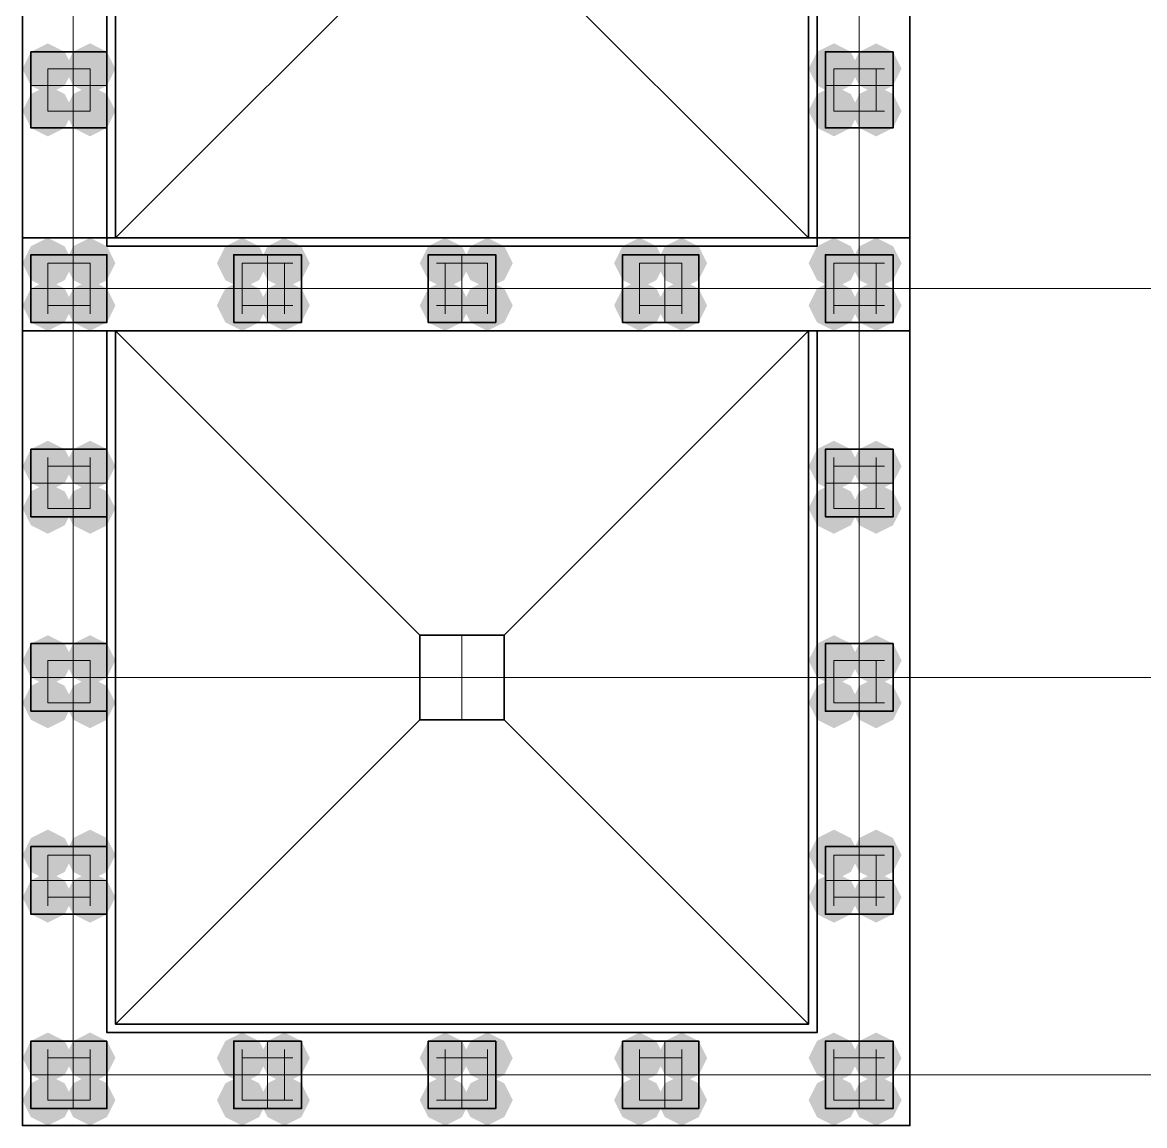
# Model space of a CAD drawing. Header units: millimetres. Extents: x 2315 to 4619, y 1334 to 1897.
# Drawn here: x 3881.84 to 3889.95, y 1516.78 to 1524.74 of the extents above; entities that cross this region are included whole.
import ezdxf

# ---------------------------------------------------------------- set-up
doc = ezdxf.new("R2010")
doc.units = ezdxf.units.MM
for name, color, linetype in [('PDF_中心线层', 1, 'Continuous'), ('PDF_粗实线层', 7, 'Continuous'), ('PDF_细实线层', 7, 'Continuous')]:
    doc.layers.add(name, color=color, linetype=linetype)

msp = doc.modelspace()

# ---------------------------------------------------------------- hatches: boundary and pattern name
at = {"layer": 'PDF_中心线层', "transparency": 33554559}
for points in [[(3882.0203, 1524.4714), (3881.9592, 1524.4714), (3881.9592, 1524.4103), (3882.0203, 1524.3492), (3882.0814, 1524.4103), (3882.0814, 1524.4714)], [(3882.0203, 1524.4714), (3881.9592, 1524.4714), (3881.9592, 1524.4103), (3882.0203, 1524.3492), (3882.0814, 1524.4103), (3882.0814, 1524.4714)], [(3882.3257, 1524.4714), (3882.2646, 1524.4714), (3882.2646, 1524.4103), (3882.3257, 1524.3492), (3882.3868, 1524.4103), (3882.3868, 1524.4714)], [(3882.3257, 1524.4714), (3882.2646, 1524.4714), (3882.2646, 1524.4103), (3882.3257, 1524.3492), (3882.3868, 1524.4103), (3882.3868, 1524.4714)], [(3887.7009, 1524.4714), (3887.6398, 1524.4714), (3887.6398, 1524.4103), (3887.7009, 1524.3492), (3887.762, 1524.4103), (3887.762, 1524.4714)], [(3888.0063, 1524.4714), (3887.9452, 1524.4714), (3887.9452, 1524.4103), (3888.0063, 1524.3492), (3888.0674, 1524.4103), (3888.0674, 1524.4714)], [(3882.0203, 1524.166), (3881.9592, 1524.166), (3881.9592, 1524.1049), (3882.0203, 1524.0438), (3882.0814, 1524.1049), (3882.0814, 1524.166)], [(3882.0203, 1524.166), (3881.9592, 1524.166), (3881.9592, 1524.1049), (3882.0203, 1524.0438), (3882.0814, 1524.1049), (3882.0814, 1524.166)], [(3882.3257, 1524.166), (3882.2646, 1524.166), (3882.2646, 1524.1049), (3882.3257, 1524.0438), (3882.3868, 1524.1049), (3882.3868, 1524.166)], [(3882.3257, 1524.166), (3882.2646, 1524.166), (3882.2646, 1524.1049), (3882.3257, 1524.0438), (3882.3868, 1524.1049), (3882.3868, 1524.166)], [(3887.7009, 1524.166), (3887.6398, 1524.166), (3887.6398, 1524.1049), (3887.7009, 1524.0438), (3887.762, 1524.1049), (3887.762, 1524.166)], [(3888.0063, 1524.166), (3887.9452, 1524.166), (3887.9452, 1524.1049), (3888.0063, 1524.0438), (3888.0674, 1524.1049), (3888.0674, 1524.166)], [(3882.0203, 1523.0665), (3881.9592, 1523.0665), (3881.9592, 1523.0055), (3882.0203, 1522.9444), (3882.0814, 1523.0055), (3882.0814, 1523.0665)], [(3882.0203, 1523.0665), (3881.9592, 1523.0665), (3881.9592, 1523.0055), (3882.0203, 1522.9444), (3882.0814, 1523.0055), (3882.0814, 1523.0665)], [(3882.3257, 1523.0665), (3882.2646, 1523.0665), (3882.2646, 1523.0055), (3882.3257, 1522.9444), (3882.3868, 1523.0055), (3882.3868, 1523.0665)], [(3882.3257, 1523.0665), (3882.2646, 1523.0665), (3882.2646, 1523.0055), (3882.3257, 1522.9444), (3882.3868, 1523.0055), (3882.3868, 1523.0665)], [(3886.296, 1523.0665), (3886.2349, 1523.0665), (3886.2349, 1523.0055), (3886.296, 1522.9444), (3886.3571, 1523.0055), (3886.3571, 1523.0665)], [(3886.296, 1523.0665), (3886.2349, 1523.0665), (3886.2349, 1523.0055), (3886.296, 1522.9444), (3886.3571, 1523.0055), (3886.3571, 1523.0665)], [(3886.6014, 1523.0665), (3886.5403, 1523.0665), (3886.5403, 1523.0055), (3886.6014, 1522.9444), (3886.6625, 1523.0055), (3886.6625, 1523.0665)], [(3886.6014, 1523.0665), (3886.5403, 1523.0665), (3886.5403, 1523.0055), (3886.6014, 1522.9444), (3886.6625, 1523.0055), (3886.6625, 1523.0665)], [(3882.0203, 1522.7611), (3881.9592, 1522.7611), (3881.9592, 1522.7001), (3882.0203, 1522.639), (3882.0814, 1522.7001), (3882.0814, 1522.7611)], [(3882.0203, 1522.7611), (3881.9592, 1522.7611), (3881.9592, 1522.7001), (3882.0203, 1522.639), (3882.0814, 1522.7001), (3882.0814, 1522.7611)], [(3882.3257, 1522.7611), (3882.2646, 1522.7611), (3882.2646, 1522.7001), (3882.3257, 1522.639), (3882.3868, 1522.7001), (3882.3868, 1522.7611)], [(3882.3257, 1522.7611), (3882.2646, 1522.7611), (3882.2646, 1522.7001), (3882.3257, 1522.639), (3882.3868, 1522.7001), (3882.3868, 1522.7611)], [(3886.296, 1522.7611), (3886.2349, 1522.7611), (3886.2349, 1522.7001), (3886.296, 1522.639), (3886.3571, 1522.7001), (3886.3571, 1522.7611)], [(3886.296, 1522.7611), (3886.2349, 1522.7611), (3886.2349, 1522.7001), (3886.296, 1522.639), (3886.3571, 1522.7001), (3886.3571, 1522.7611)], [(3886.6014, 1522.7611), (3886.5403, 1522.7611), (3886.5403, 1522.7001), (3886.6014, 1522.639), (3886.6625, 1522.7001), (3886.6625, 1522.7611)], [(3886.6014, 1522.7611), (3886.5403, 1522.7611), (3886.5403, 1522.7001), (3886.6014, 1522.639), (3886.6625, 1522.7001), (3886.6625, 1522.7611)], [(3882.0203, 1521.6006), (3881.9592, 1521.6006), (3881.9592, 1521.5395), (3882.0203, 1521.4784), (3882.0814, 1521.5395), (3882.0814, 1521.6006)], [(3882.3257, 1521.6006), (3882.2646, 1521.6006), (3882.2646, 1521.5395), (3882.3257, 1521.4784), (3882.3868, 1521.5395), (3882.3868, 1521.6006)], [(3882.0203, 1521.2952), (3881.9592, 1521.2952), (3881.9592, 1521.2341), (3882.0203, 1521.173), (3882.0814, 1521.2341), (3882.0814, 1521.2952)], [(3882.3257, 1521.2952), (3882.2646, 1521.2952), (3882.2646, 1521.2341), (3882.3257, 1521.173), (3882.3868, 1521.2341), (3882.3868, 1521.2952)], [(3882.0203, 1520.1957), (3881.9592, 1520.1957), (3881.9592, 1520.1346), (3882.0203, 1520.0736), (3882.0814, 1520.1346), (3882.0814, 1520.1957)], [(3882.0203, 1520.1957), (3881.9592, 1520.1957), (3881.9592, 1520.1346), (3882.0203, 1520.0736), (3882.0814, 1520.1346), (3882.0814, 1520.1957)], [(3882.3257, 1520.1957), (3882.2646, 1520.1957), (3882.2646, 1520.1346), (3882.3257, 1520.0736), (3882.3868, 1520.1346), (3882.3868, 1520.1957)], [(3882.3257, 1520.1957), (3882.2646, 1520.1957), (3882.2646, 1520.1346), (3882.3257, 1520.0736), (3882.3868, 1520.1346), (3882.3868, 1520.1957)], [(3887.7009, 1520.1957), (3887.6398, 1520.1957), (3887.6398, 1520.1346), (3887.7009, 1520.0736), (3887.762, 1520.1346), (3887.762, 1520.1957)], [(3888.0063, 1520.1957), (3887.9452, 1520.1957), (3887.9452, 1520.1346), (3888.0063, 1520.0736), (3888.0674, 1520.1346), (3888.0674, 1520.1957)], [(3882.0203, 1519.8903), (3881.9592, 1519.8903), (3881.9592, 1519.8292), (3882.0203, 1519.7682), (3882.0814, 1519.8292), (3882.0814, 1519.8903)], [(3882.0203, 1519.8903), (3881.9592, 1519.8903), (3881.9592, 1519.8292), (3882.0203, 1519.7682), (3882.0814, 1519.8292), (3882.0814, 1519.8903)], [(3882.3257, 1519.8903), (3882.2646, 1519.8903), (3882.2646, 1519.8292), (3882.3257, 1519.7682), (3882.3868, 1519.8292), (3882.3868, 1519.8903)], [(3882.3257, 1519.8903), (3882.2646, 1519.8903), (3882.2646, 1519.8292), (3882.3257, 1519.7682), (3882.3868, 1519.8292), (3882.3868, 1519.8903)], [(3887.7009, 1519.8903), (3887.6398, 1519.8903), (3887.6398, 1519.8292), (3887.7009, 1519.7682), (3887.762, 1519.8292), (3887.762, 1519.8903)], [(3888.0063, 1519.8903), (3887.9452, 1519.8903), (3887.9452, 1519.8292), (3888.0063, 1519.7682), (3888.0674, 1519.8292), (3888.0674, 1519.8903)], [(3882.0203, 1518.7909), (3881.9592, 1518.7909), (3881.9592, 1518.7298), (3882.0203, 1518.6687), (3882.0814, 1518.7298), (3882.0814, 1518.7909)], [(3882.3257, 1518.7909), (3882.2646, 1518.7909), (3882.2646, 1518.7298), (3882.3257, 1518.6687), (3882.3868, 1518.7298), (3882.3868, 1518.7909)], [(3882.0203, 1518.4855), (3881.9592, 1518.4855), (3881.9592, 1518.4244), (3882.0203, 1518.3633), (3882.0814, 1518.4244), (3882.0814, 1518.4855)], [(3882.3257, 1518.4855), (3882.2646, 1518.4855), (3882.2646, 1518.4244), (3882.3257, 1518.3633), (3882.3868, 1518.4244), (3882.3868, 1518.4855)], [(3882.0203, 1517.3249), (3881.9592, 1517.3249), (3881.9592, 1517.2638), (3882.0203, 1517.2028), (3882.0814, 1517.2638), (3882.0814, 1517.3249)], [(3882.3257, 1517.3249), (3882.2646, 1517.3249), (3882.2646, 1517.2638), (3882.3257, 1517.2028), (3882.3868, 1517.2638), (3882.3868, 1517.3249)], [(3886.296, 1517.3249), (3886.2349, 1517.3249), (3886.2349, 1517.2638), (3886.296, 1517.2028), (3886.3571, 1517.2638), (3886.3571, 1517.3249)], [(3886.6014, 1517.3249), (3886.5403, 1517.3249), (3886.5403, 1517.2638), (3886.6014, 1517.2028), (3886.6625, 1517.2638), (3886.6625, 1517.3249)], [(3882.0203, 1517.0195), (3881.9592, 1517.0195), (3881.9592, 1516.9584), (3882.0203, 1516.8973), (3882.0814, 1516.9584), (3882.0814, 1517.0195)], [(3882.3257, 1517.0195), (3882.2646, 1517.0195), (3882.2646, 1516.9584), (3882.3257, 1516.8973), (3882.3868, 1516.9584), (3882.3868, 1517.0195)], [(3886.296, 1517.0195), (3886.2349, 1517.0195), (3886.2349, 1516.9584), (3886.296, 1516.8973), (3886.3571, 1516.9584), (3886.3571, 1517.0195)], [(3886.6014, 1517.0195), (3886.5403, 1517.0195), (3886.5403, 1516.9584), (3886.6014, 1516.8973), (3886.6625, 1516.9584), (3886.6625, 1517.0195)]]:
    msp.add_hatch(color=256, dxfattribs=at).paths.add_polyline_path(points)
at = {"layer": 'PDF_粗实线层', "transparency": 33554559}
for points in [[(3882.0203, 1524.5936), (3881.8982, 1524.5325), (3881.8371, 1524.4103), (3881.8982, 1524.2882), (3882.0203, 1524.2271), (3882.1425, 1524.2882), (3882.2036, 1524.4103), (3882.1425, 1524.5325)], [(3882.3257, 1524.5936), (3882.2036, 1524.5325), (3882.1425, 1524.4103), (3882.2036, 1524.2882), (3882.3257, 1524.2271), (3882.4479, 1524.2882), (3882.509, 1524.4103), (3882.4479, 1524.5325)], [(3887.7009, 1524.5936), (3887.5787, 1524.5325), (3887.5176, 1524.4103), (3887.5787, 1524.2882), (3887.7009, 1524.2271), (3887.823, 1524.2882), (3887.8841, 1524.4103), (3887.823, 1524.5325)], [(3888.0063, 1524.5936), (3887.8841, 1524.5325), (3887.823, 1524.4103), (3887.8841, 1524.2882), (3888.0063, 1524.2271), (3888.1284, 1524.2882), (3888.1895, 1524.4103), (3888.1284, 1524.5325)], [(3882.0203, 1524.2882), (3881.8982, 1524.2271), (3881.8371, 1524.1049), (3881.8982, 1523.9828), (3882.0203, 1523.9217), (3882.1425, 1523.9828), (3882.2036, 1524.1049), (3882.1425, 1524.2271)], [(3882.3257, 1524.2882), (3882.2036, 1524.2271), (3882.1425, 1524.1049), (3882.2036, 1523.9828), (3882.3257, 1523.9217), (3882.4479, 1523.9828), (3882.509, 1524.1049), (3882.4479, 1524.2271)], [(3887.7009, 1524.2882), (3887.5787, 1524.2271), (3887.5176, 1524.1049), (3887.5787, 1523.9828), (3887.7009, 1523.9217), (3887.823, 1523.9828), (3887.8841, 1524.1049), (3887.823, 1524.2271)], [(3888.0063, 1524.2882), (3887.8841, 1524.2271), (3887.823, 1524.1049), (3887.8841, 1523.9828), (3888.0063, 1523.9217), (3888.1284, 1523.9828), (3888.1895, 1524.1049), (3888.1284, 1524.2271)], [(3882.0203, 1523.1887), (3881.8982, 1523.1276), (3881.8371, 1523.0055), (3881.8982, 1522.8833), (3882.0203, 1522.8222), (3882.1425, 1522.8833), (3882.2036, 1523.0055), (3882.1425, 1523.1276)], [(3882.0203, 1523.1887), (3881.8982, 1523.1276), (3881.8371, 1523.0055), (3881.8982, 1522.8833), (3882.0203, 1522.8222), (3882.1425, 1522.8833), (3882.2036, 1523.0055), (3882.1425, 1523.1276)], [(3882.3257, 1523.1887), (3882.2036, 1523.1276), (3882.1425, 1523.0055), (3882.2036, 1522.8833), (3882.3257, 1522.8222), (3882.4479, 1522.8833), (3882.509, 1523.0055), (3882.4479, 1523.1276)], [(3882.3257, 1523.1887), (3882.2036, 1523.1276), (3882.1425, 1523.0055), (3882.2036, 1522.8833), (3882.3257, 1522.8222), (3882.4479, 1522.8833), (3882.509, 1523.0055), (3882.4479, 1523.1276)], [(3883.4252, 1523.1887), (3883.303, 1523.1276), (3883.2419, 1523.0055), (3883.303, 1522.8833), (3883.4252, 1522.8222), (3883.5474, 1522.8833), (3883.6084, 1523.0055), (3883.5474, 1523.1276)], [(3883.4252, 1523.1887), (3883.303, 1523.1276), (3883.2419, 1523.0055), (3883.303, 1522.8833), (3883.4252, 1522.8222), (3883.5474, 1522.8833), (3883.6084, 1523.0055), (3883.5474, 1523.1276)], [(3883.7306, 1523.1887), (3883.6084, 1523.1276), (3883.5474, 1523.0055), (3883.6084, 1522.8833), (3883.7306, 1522.8222), (3883.8528, 1522.8833), (3883.9138, 1523.0055), (3883.8528, 1523.1276)], [(3883.7306, 1523.1887), (3883.6084, 1523.1276), (3883.5474, 1523.0055), (3883.6084, 1522.8833), (3883.7306, 1522.8222), (3883.8528, 1522.8833), (3883.9138, 1523.0055), (3883.8528, 1523.1276)], [(3884.8911, 1523.1887), (3884.769, 1523.1276), (3884.7079, 1523.0055), (3884.769, 1522.8833), (3884.8911, 1522.8222), (3885.0133, 1522.8833), (3885.0744, 1523.0055), (3885.0133, 1523.1276)], [(3884.8911, 1523.1887), (3884.769, 1523.1276), (3884.7079, 1523.0055), (3884.769, 1522.8833), (3884.8911, 1522.8222), (3885.0133, 1522.8833), (3885.0744, 1523.0055), (3885.0133, 1523.1276)], [(3885.1965, 1523.1887), (3885.0744, 1523.1276), (3885.0133, 1523.0055), (3885.0744, 1522.8833), (3885.1965, 1522.8222), (3885.3187, 1522.8833), (3885.3798, 1523.0055), (3885.3187, 1523.1276)], [(3885.1965, 1523.1887), (3885.0744, 1523.1276), (3885.0133, 1523.0055), (3885.0744, 1522.8833), (3885.1965, 1522.8222), (3885.3187, 1522.8833), (3885.3798, 1523.0055), (3885.3187, 1523.1276)], [(3886.296, 1523.1887), (3886.1738, 1523.1276), (3886.1128, 1523.0055), (3886.1738, 1522.8833), (3886.296, 1522.8222), (3886.4182, 1522.8833), (3886.4792, 1523.0055), (3886.4182, 1523.1276)], [(3886.296, 1523.1887), (3886.1738, 1523.1276), (3886.1128, 1523.0055), (3886.1738, 1522.8833), (3886.296, 1522.8222), (3886.4182, 1522.8833), (3886.4792, 1523.0055), (3886.4182, 1523.1276)], [(3886.6014, 1523.1887), (3886.4792, 1523.1276), (3886.4182, 1523.0055), (3886.4792, 1522.8833), (3886.6014, 1522.8222), (3886.7236, 1522.8833), (3886.7847, 1523.0055), (3886.7236, 1523.1276)], [(3886.6014, 1523.1887), (3886.4792, 1523.1276), (3886.4182, 1523.0055), (3886.4792, 1522.8833), (3886.6014, 1522.8222), (3886.7236, 1522.8833), (3886.7847, 1523.0055), (3886.7236, 1523.1276)], [(3887.7009, 1523.1887), (3887.5787, 1523.1276), (3887.5176, 1523.0055), (3887.5787, 1522.8833), (3887.7009, 1522.8222), (3887.823, 1522.8833), (3887.8841, 1523.0055), (3887.823, 1523.1276)], [(3887.7009, 1523.1887), (3887.5787, 1523.1276), (3887.5176, 1523.0055), (3887.5787, 1522.8833), (3887.7009, 1522.8222), (3887.823, 1522.8833), (3887.8841, 1523.0055), (3887.823, 1523.1276)], [(3888.0063, 1523.1887), (3887.8841, 1523.1276), (3887.823, 1523.0055), (3887.8841, 1522.8833), (3888.0063, 1522.8222), (3888.1284, 1522.8833), (3888.1895, 1523.0055), (3888.1284, 1523.1276)], [(3888.0063, 1523.1887), (3887.8841, 1523.1276), (3887.823, 1523.0055), (3887.8841, 1522.8833), (3888.0063, 1522.8222), (3888.1284, 1522.8833), (3888.1895, 1523.0055), (3888.1284, 1523.1276)], [(3882.0203, 1522.8833), (3881.8982, 1522.8222), (3881.8371, 1522.7001), (3881.8982, 1522.5779), (3882.0203, 1522.5168), (3882.1425, 1522.5779), (3882.2036, 1522.7001), (3882.1425, 1522.8222)], [(3882.0203, 1522.8833), (3881.8982, 1522.8222), (3881.8371, 1522.7001), (3881.8982, 1522.5779), (3882.0203, 1522.5168), (3882.1425, 1522.5779), (3882.2036, 1522.7001), (3882.1425, 1522.8222)], [(3882.3257, 1522.8833), (3882.2036, 1522.8222), (3882.1425, 1522.7001), (3882.2036, 1522.5779), (3882.3257, 1522.5168), (3882.4479, 1522.5779), (3882.509, 1522.7001), (3882.4479, 1522.8222)], [(3882.3257, 1522.8833), (3882.2036, 1522.8222), (3882.1425, 1522.7001), (3882.2036, 1522.5779), (3882.3257, 1522.5168), (3882.4479, 1522.5779), (3882.509, 1522.7001), (3882.4479, 1522.8222)], [(3883.4252, 1522.8833), (3883.303, 1522.8222), (3883.2419, 1522.7001), (3883.303, 1522.5779), (3883.4252, 1522.5168), (3883.5474, 1522.5779), (3883.6084, 1522.7001), (3883.5474, 1522.8222)], [(3883.4252, 1522.8833), (3883.303, 1522.8222), (3883.2419, 1522.7001), (3883.303, 1522.5779), (3883.4252, 1522.5168), (3883.5474, 1522.5779), (3883.6084, 1522.7001), (3883.5474, 1522.8222)], [(3883.7306, 1522.8833), (3883.6084, 1522.8222), (3883.5474, 1522.7001), (3883.6084, 1522.5779), (3883.7306, 1522.5168), (3883.8528, 1522.5779), (3883.9138, 1522.7001), (3883.8528, 1522.8222)], [(3883.7306, 1522.8833), (3883.6084, 1522.8222), (3883.5474, 1522.7001), (3883.6084, 1522.5779), (3883.7306, 1522.5168), (3883.8528, 1522.5779), (3883.9138, 1522.7001), (3883.8528, 1522.8222)], [(3884.8911, 1522.8833), (3884.769, 1522.8222), (3884.7079, 1522.7001), (3884.769, 1522.5779), (3884.8911, 1522.5168), (3885.0133, 1522.5779), (3885.0744, 1522.7001), (3885.0133, 1522.8222)], [(3884.8911, 1522.8833), (3884.769, 1522.8222), (3884.7079, 1522.7001), (3884.769, 1522.5779), (3884.8911, 1522.5168), (3885.0133, 1522.5779), (3885.0744, 1522.7001), (3885.0133, 1522.8222)], [(3885.1965, 1522.8833), (3885.0744, 1522.8222), (3885.0133, 1522.7001), (3885.0744, 1522.5779), (3885.1965, 1522.5168), (3885.3187, 1522.5779), (3885.3798, 1522.7001), (3885.3187, 1522.8222)], [(3885.1965, 1522.8833), (3885.0744, 1522.8222), (3885.0133, 1522.7001), (3885.0744, 1522.5779), (3885.1965, 1522.5168), (3885.3187, 1522.5779), (3885.3798, 1522.7001), (3885.3187, 1522.8222)], [(3886.296, 1522.8833), (3886.1738, 1522.8222), (3886.1128, 1522.7001), (3886.1738, 1522.5779), (3886.296, 1522.5168), (3886.4182, 1522.5779), (3886.4792, 1522.7001), (3886.4182, 1522.8222)], [(3886.296, 1522.8833), (3886.1738, 1522.8222), (3886.1128, 1522.7001), (3886.1738, 1522.5779), (3886.296, 1522.5168), (3886.4182, 1522.5779), (3886.4792, 1522.7001), (3886.4182, 1522.8222)], [(3886.6014, 1522.8833), (3886.4792, 1522.8222), (3886.4182, 1522.7001), (3886.4792, 1522.5779), (3886.6014, 1522.5168), (3886.7236, 1522.5779), (3886.7847, 1522.7001), (3886.7236, 1522.8222)], [(3886.6014, 1522.8833), (3886.4792, 1522.8222), (3886.4182, 1522.7001), (3886.4792, 1522.5779), (3886.6014, 1522.5168), (3886.7236, 1522.5779), (3886.7847, 1522.7001), (3886.7236, 1522.8222)], [(3887.7009, 1522.8833), (3887.5787, 1522.8222), (3887.5176, 1522.7001), (3887.5787, 1522.5779), (3887.7009, 1522.5168), (3887.823, 1522.5779), (3887.8841, 1522.7001), (3887.823, 1522.8222)], [(3887.7009, 1522.8833), (3887.5787, 1522.8222), (3887.5176, 1522.7001), (3887.5787, 1522.5779), (3887.7009, 1522.5168), (3887.823, 1522.5779), (3887.8841, 1522.7001), (3887.823, 1522.8222)], [(3888.0063, 1522.8833), (3887.8841, 1522.8222), (3887.823, 1522.7001), (3887.8841, 1522.5779), (3888.0063, 1522.5168), (3888.1284, 1522.5779), (3888.1895, 1522.7001), (3888.1284, 1522.8222)], [(3888.0063, 1522.8833), (3887.8841, 1522.8222), (3887.823, 1522.7001), (3887.8841, 1522.5779), (3888.0063, 1522.5168), (3888.1284, 1522.5779), (3888.1895, 1522.7001), (3888.1284, 1522.8222)], [(3882.0203, 1521.7228), (3881.8982, 1521.6617), (3881.8371, 1521.5395), (3881.8982, 1521.4174), (3882.0203, 1521.3563), (3882.1425, 1521.4174), (3882.2036, 1521.5395), (3882.1425, 1521.6617)], [(3882.3257, 1521.7228), (3882.2036, 1521.6617), (3882.1425, 1521.5395), (3882.2036, 1521.4174), (3882.3257, 1521.3563), (3882.4479, 1521.4174), (3882.509, 1521.5395), (3882.4479, 1521.6617)], [(3887.7009, 1521.7228), (3887.5787, 1521.6617), (3887.5176, 1521.5395), (3887.5787, 1521.4174), (3887.7009, 1521.3563), (3887.823, 1521.4174), (3887.8841, 1521.5395), (3887.823, 1521.6617)], [(3888.0063, 1521.7228), (3887.8841, 1521.6617), (3887.823, 1521.5395), (3887.8841, 1521.4174), (3888.0063, 1521.3563), (3888.1284, 1521.4174), (3888.1895, 1521.5395), (3888.1284, 1521.6617)], [(3882.0203, 1521.4174), (3881.8982, 1521.3563), (3881.8371, 1521.2341), (3881.8982, 1521.1119), (3882.0203, 1521.0509), (3882.1425, 1521.1119), (3882.2036, 1521.2341), (3882.1425, 1521.3563)], [(3882.3257, 1521.4174), (3882.2036, 1521.3563), (3882.1425, 1521.2341), (3882.2036, 1521.1119), (3882.3257, 1521.0509), (3882.4479, 1521.1119), (3882.509, 1521.2341), (3882.4479, 1521.3563)], [(3887.7009, 1521.4174), (3887.5787, 1521.3563), (3887.5176, 1521.2341), (3887.5787, 1521.1119), (3887.7009, 1521.0509), (3887.823, 1521.1119), (3887.8841, 1521.2341), (3887.823, 1521.3563)], [(3888.0063, 1521.4174), (3887.8841, 1521.3563), (3887.823, 1521.2341), (3887.8841, 1521.1119), (3888.0063, 1521.0509), (3888.1284, 1521.1119), (3888.1895, 1521.2341), (3888.1284, 1521.3563)], [(3882.0203, 1520.3179), (3881.8982, 1520.2568), (3881.8371, 1520.1346), (3881.8982, 1520.0125), (3882.0203, 1519.9514), (3882.1425, 1520.0125), (3882.2036, 1520.1346), (3882.1425, 1520.2568)], [(3882.3257, 1520.3179), (3882.2036, 1520.2568), (3882.1425, 1520.1346), (3882.2036, 1520.0125), (3882.3257, 1519.9514), (3882.4479, 1520.0125), (3882.509, 1520.1346), (3882.4479, 1520.2568)], [(3887.7009, 1520.3179), (3887.5787, 1520.2568), (3887.5176, 1520.1346), (3887.5787, 1520.0125), (3887.7009, 1519.9514), (3887.823, 1520.0125), (3887.8841, 1520.1346), (3887.823, 1520.2568)], [(3888.0063, 1520.3179), (3887.8841, 1520.2568), (3887.823, 1520.1346), (3887.8841, 1520.0125), (3888.0063, 1519.9514), (3888.1284, 1520.0125), (3888.1895, 1520.1346), (3888.1284, 1520.2568)], [(3882.0203, 1520.0125), (3881.8982, 1519.9514), (3881.8371, 1519.8292), (3881.8982, 1519.7071), (3882.0203, 1519.646), (3882.1425, 1519.7071), (3882.2036, 1519.8292), (3882.1425, 1519.9514)], [(3882.3257, 1520.0125), (3882.2036, 1519.9514), (3882.1425, 1519.8292), (3882.2036, 1519.7071), (3882.3257, 1519.646), (3882.4479, 1519.7071), (3882.509, 1519.8292), (3882.4479, 1519.9514)], [(3887.7009, 1520.0125), (3887.5787, 1519.9514), (3887.5176, 1519.8292), (3887.5787, 1519.7071), (3887.7009, 1519.646), (3887.823, 1519.7071), (3887.8841, 1519.8292), (3887.823, 1519.9514)], [(3888.0063, 1520.0125), (3887.8841, 1519.9514), (3887.823, 1519.8292), (3887.8841, 1519.7071), (3888.0063, 1519.646), (3888.1284, 1519.7071), (3888.1895, 1519.8292), (3888.1284, 1519.9514)], [(3882.0203, 1518.913), (3881.8982, 1518.8519), (3881.8371, 1518.7298), (3881.8982, 1518.6076), (3882.0203, 1518.5465), (3882.1425, 1518.6076), (3882.2036, 1518.7298), (3882.1425, 1518.8519)], [(3882.3257, 1518.913), (3882.2036, 1518.8519), (3882.1425, 1518.7298), (3882.2036, 1518.6076), (3882.3257, 1518.5465), (3882.4479, 1518.6076), (3882.509, 1518.7298), (3882.4479, 1518.8519)], [(3887.7009, 1518.913), (3887.5787, 1518.8519), (3887.5176, 1518.7298), (3887.5787, 1518.6076), (3887.7009, 1518.5465), (3887.823, 1518.6076), (3887.8841, 1518.7298), (3887.823, 1518.8519)], [(3888.0063, 1518.913), (3887.8841, 1518.8519), (3887.823, 1518.7298), (3887.8841, 1518.6076), (3888.0063, 1518.5465), (3888.1284, 1518.6076), (3888.1895, 1518.7298), (3888.1284, 1518.8519)], [(3882.0203, 1518.6076), (3881.8982, 1518.5465), (3881.8371, 1518.4244), (3881.8982, 1518.3022), (3882.0203, 1518.2411), (3882.1425, 1518.3022), (3882.2036, 1518.4244), (3882.1425, 1518.5465)], [(3882.3257, 1518.6076), (3882.2036, 1518.5465), (3882.1425, 1518.4244), (3882.2036, 1518.3022), (3882.3257, 1518.2411), (3882.4479, 1518.3022), (3882.509, 1518.4244), (3882.4479, 1518.5465)], [(3887.7009, 1518.6076), (3887.5787, 1518.5465), (3887.5176, 1518.4244), (3887.5787, 1518.3022), (3887.7009, 1518.2411), (3887.823, 1518.3022), (3887.8841, 1518.4244), (3887.823, 1518.5465)], [(3888.0063, 1518.6076), (3887.8841, 1518.5465), (3887.823, 1518.4244), (3887.8841, 1518.3022), (3888.0063, 1518.2411), (3888.1284, 1518.3022), (3888.1895, 1518.4244), (3888.1284, 1518.5465)], [(3882.0203, 1517.4471), (3881.8982, 1517.386), (3881.8371, 1517.2638), (3881.8982, 1517.1417), (3882.0203, 1517.0806), (3882.1425, 1517.1417), (3882.2036, 1517.2638), (3882.1425, 1517.386)], [(3882.3257, 1517.4471), (3882.2036, 1517.386), (3882.1425, 1517.2638), (3882.2036, 1517.1417), (3882.3257, 1517.0806), (3882.4479, 1517.1417), (3882.509, 1517.2638), (3882.4479, 1517.386)], [(3883.4252, 1517.4471), (3883.303, 1517.386), (3883.2419, 1517.2638), (3883.303, 1517.1417), (3883.4252, 1517.0806), (3883.5474, 1517.1417), (3883.6084, 1517.2638), (3883.5474, 1517.386)], [(3883.7306, 1517.4471), (3883.6084, 1517.386), (3883.5474, 1517.2638), (3883.6084, 1517.1417), (3883.7306, 1517.0806), (3883.8528, 1517.1417), (3883.9138, 1517.2638), (3883.8528, 1517.386)], [(3884.8911, 1517.4471), (3884.769, 1517.386), (3884.7079, 1517.2638), (3884.769, 1517.1417), (3884.8911, 1517.0806), (3885.0133, 1517.1417), (3885.0744, 1517.2638), (3885.0133, 1517.386)], [(3885.1965, 1517.4471), (3885.0744, 1517.386), (3885.0133, 1517.2638), (3885.0744, 1517.1417), (3885.1965, 1517.0806), (3885.3187, 1517.1417), (3885.3798, 1517.2638), (3885.3187, 1517.386)], [(3886.296, 1517.4471), (3886.1738, 1517.386), (3886.1128, 1517.2638), (3886.1738, 1517.1417), (3886.296, 1517.0806), (3886.4182, 1517.1417), (3886.4792, 1517.2638), (3886.4182, 1517.386)], [(3886.6014, 1517.4471), (3886.4792, 1517.386), (3886.4182, 1517.2638), (3886.4792, 1517.1417), (3886.6014, 1517.0806), (3886.7236, 1517.1417), (3886.7847, 1517.2638), (3886.7236, 1517.386)], [(3887.7009, 1517.4471), (3887.5787, 1517.386), (3887.5176, 1517.2638), (3887.5787, 1517.1417), (3887.7009, 1517.0806), (3887.823, 1517.1417), (3887.8841, 1517.2638), (3887.823, 1517.386)], [(3888.0063, 1517.4471), (3887.8841, 1517.386), (3887.823, 1517.2638), (3887.8841, 1517.1417), (3888.0063, 1517.0806), (3888.1284, 1517.1417), (3888.1895, 1517.2638), (3888.1284, 1517.386)], [(3882.0203, 1517.1417), (3881.8982, 1517.0806), (3881.8371, 1516.9584), (3881.8982, 1516.8363), (3882.0203, 1516.7752), (3882.1425, 1516.8363), (3882.2036, 1516.9584), (3882.1425, 1517.0806)], [(3882.3257, 1517.1417), (3882.2036, 1517.0806), (3882.1425, 1516.9584), (3882.2036, 1516.8363), (3882.3257, 1516.7752), (3882.4479, 1516.8363), (3882.509, 1516.9584), (3882.4479, 1517.0806)], [(3883.4252, 1517.1417), (3883.303, 1517.0806), (3883.2419, 1516.9584), (3883.303, 1516.8363), (3883.4252, 1516.7752), (3883.5474, 1516.8363), (3883.6084, 1516.9584), (3883.5474, 1517.0806)], [(3883.7306, 1517.1417), (3883.6084, 1517.0806), (3883.5474, 1516.9584), (3883.6084, 1516.8363), (3883.7306, 1516.7752), (3883.8528, 1516.8363), (3883.9138, 1516.9584), (3883.8528, 1517.0806)], [(3884.8911, 1517.1417), (3884.769, 1517.0806), (3884.7079, 1516.9584), (3884.769, 1516.8363), (3884.8911, 1516.7752), (3885.0133, 1516.8363), (3885.0744, 1516.9584), (3885.0133, 1517.0806)], [(3885.1965, 1517.1417), (3885.0744, 1517.0806), (3885.0133, 1516.9584), (3885.0744, 1516.8363), (3885.1965, 1516.7752), (3885.3187, 1516.8363), (3885.3798, 1516.9584), (3885.3187, 1517.0806)], [(3886.296, 1517.1417), (3886.1738, 1517.0806), (3886.1128, 1516.9584), (3886.1738, 1516.8363), (3886.296, 1516.7752), (3886.4182, 1516.8363), (3886.4792, 1516.9584), (3886.4182, 1517.0806)], [(3886.6014, 1517.1417), (3886.4792, 1517.0806), (3886.4182, 1516.9584), (3886.4792, 1516.8363), (3886.6014, 1516.7752), (3886.7236, 1516.8363), (3886.7847, 1516.9584), (3886.7236, 1517.0806)], [(3887.7009, 1517.1417), (3887.5787, 1517.0806), (3887.5176, 1516.9584), (3887.5787, 1516.8363), (3887.7009, 1516.7752), (3887.823, 1516.8363), (3887.8841, 1516.9584), (3887.823, 1517.0806)], [(3888.0063, 1517.1417), (3887.8841, 1517.0806), (3887.823, 1516.9584), (3887.8841, 1516.8363), (3888.0063, 1516.7752), (3888.1284, 1516.8363), (3888.1895, 1516.9584), (3888.1284, 1517.0806)]]:
    msp.add_hatch(color=256, dxfattribs=at).paths.add_polyline_path(points)

# ---------------------------------------------------------------- linework, layer by layer
at = {"layer": 'PDF_中心线层', "lineweight": 18}
for points in [[(3882.2036, 1528.5638), (3882.2036, 1522.8222), (3887.8841, 1522.8222), (3887.8841, 1528.5638)], [(3887.8841, 1528.5638), (3887.8841, 1522.8222), (3899.856, 1522.8222), (3899.856, 1528.5638)], [(3882.0203, 1524.1049), (3882.3257, 1524.1049), (3882.3257, 1524.4103), (3882.0203, 1524.4103)], [(3888.0063, 1524.1049), (3887.7009, 1524.1049), (3887.7009, 1524.4103), (3888.0063, 1524.4103)], [(3882.2036, 1522.639), (3882.2036, 1523.0665), (3882.2036, 1522.5779), (3882.2036, 1523.0665)], [(3883.6084, 1522.639), (3883.6084, 1523.0665), (3883.6084, 1522.5779), (3883.6084, 1523.0665)], [(3885.0133, 1522.639), (3885.0133, 1523.0665), (3885.0133, 1522.5779), (3885.0133, 1523.0665)], [(3886.4792, 1522.639), (3886.4792, 1523.0665), (3886.4792, 1522.5779), (3886.4792, 1523.0665)], [(3887.8841, 1522.639), (3887.8841, 1523.0665), (3887.8841, 1522.5779), (3887.8841, 1523.0665)], [(3882.3257, 1523.0055), (3882.0203, 1523.0055), (3882.0203, 1522.7001), (3882.3257, 1522.7001)], [(3882.0203, 1523.0055), (3882.0203, 1522.9444)], [(3882.3257, 1522.7001), (3882.0203, 1522.7001), (3882.0203, 1523.0055), (3882.3257, 1523.0055)], [(3882.3257, 1523.0055), (3882.3257, 1522.9444)], [(3883.7306, 1523.0055), (3883.4252, 1523.0055), (3883.4252, 1522.7001), (3883.7306, 1522.7001)], [(3883.4863, 1523.0055), (3883.4252, 1523.0055), (3883.4252, 1522.9444), (3883.4252, 1523.0055)], [(3883.7306, 1522.7001), (3883.4252, 1522.7001), (3883.4252, 1523.0055), (3883.7306, 1523.0055)], [(3883.7306, 1522.9444), (3883.7306, 1523.0055), (3883.7917, 1523.0055), (3883.7306, 1523.0055)], [(3884.8911, 1522.9444), (3884.8911, 1523.0055), (3884.8301, 1523.0055), (3884.8911, 1523.0055)], [(3885.1965, 1523.0055), (3884.8911, 1523.0055), (3884.8911, 1522.7001), (3885.1965, 1522.7001)], [(3885.1965, 1522.7001), (3884.8911, 1522.7001), (3884.8911, 1523.0055), (3885.1965, 1523.0055)], [(3885.1355, 1523.0055), (3885.1965, 1523.0055), (3885.1965, 1522.9444), (3885.1965, 1523.0055)], [(3886.296, 1523.0055), (3886.6014, 1523.0055), (3886.6014, 1522.7001), (3886.296, 1522.7001)], [(3886.296, 1523.0055), (3886.296, 1522.9444)], [(3886.296, 1522.7001), (3886.6014, 1522.7001), (3886.6014, 1523.0055), (3886.296, 1523.0055)], [(3886.6014, 1523.0055), (3886.6014, 1522.9444)], [(3888.0063, 1523.0055), (3887.7009, 1523.0055), (3887.7009, 1522.7001), (3888.0063, 1522.7001)], [(3887.762, 1523.0055), (3887.7009, 1523.0055), (3887.7009, 1522.9444), (3887.7009, 1523.0055)], [(3888.0063, 1522.7001), (3887.7009, 1522.7001), (3887.7009, 1523.0055), (3888.0063, 1523.0055)], [(3888.0063, 1522.9444), (3888.0063, 1523.0055), (3888.0674, 1523.0055), (3888.0063, 1523.0055)], [(3881.8982, 1522.8222), (3882.4479, 1522.8222)], [(3881.9592, 1522.8222), (3882.3868, 1522.8222)], [(3882.2036, 1522.8222), (3882.2036, 1517.1417), (3887.8841, 1517.1417), (3887.8841, 1522.8222)], [(3883.3641, 1522.8222), (3883.8528, 1522.8222)], [(3883.4252, 1522.8222), (3883.7917, 1522.8222)], [(3884.8301, 1522.8222), (3885.2576, 1522.8222), (3884.769, 1522.8222), (3885.2576, 1522.8222)], [(3886.7236, 1522.8222), (3886.1738, 1522.8222)], [(3886.6625, 1522.8222), (3886.2349, 1522.8222)], [(3887.6398, 1522.8222), (3888.1284, 1522.8222)], [(3887.7009, 1522.8222), (3888.0674, 1522.8222)], [(3887.8841, 1522.8222), (3887.8841, 1517.1417), (3899.856, 1517.1417), (3899.856, 1522.8222)], [(3882.0203, 1522.639), (3882.0203, 1522.7001)], [(3882.3257, 1522.639), (3882.3257, 1522.7001)], [(3883.4863, 1522.7001), (3883.4252, 1522.7001), (3883.4252, 1522.639), (3883.4252, 1522.7001)], [(3883.7306, 1522.639), (3883.7306, 1522.7001), (3883.7917, 1522.7001), (3883.7306, 1522.7001)], [(3884.8911, 1522.639), (3884.8911, 1522.7001), (3884.8301, 1522.7001), (3884.8911, 1522.7001)], [(3885.1355, 1522.7001), (3885.1965, 1522.7001), (3885.1965, 1522.639), (3885.1965, 1522.7001)], [(3886.296, 1522.639), (3886.296, 1522.7001)], [(3886.6014, 1522.639), (3886.6014, 1522.7001)], [(3887.762, 1522.7001), (3887.7009, 1522.7001), (3887.7009, 1522.639), (3887.7009, 1522.7001)], [(3888.0063, 1522.639), (3888.0063, 1522.7001), (3888.0674, 1522.7001), (3888.0063, 1522.7001)], [(3882.0203, 1521.5395), (3882.3257, 1521.5395), (3882.3257, 1521.2341), (3882.0203, 1521.2341)], [(3888.0063, 1521.5395), (3887.7009, 1521.5395), (3887.7009, 1521.2341), (3888.0063, 1521.2341)], [(3882.0203, 1520.1346), (3882.3257, 1520.1346), (3882.3257, 1519.8292), (3882.0203, 1519.8292)], [(3888.0063, 1520.1346), (3887.7009, 1520.1346), (3887.7009, 1519.8292), (3888.0063, 1519.8292)], [(3882.0203, 1518.4244), (3882.3257, 1518.4244), (3882.3257, 1518.7298), (3882.0203, 1518.7298)], [(3888.0063, 1518.4244), (3887.7009, 1518.4244), (3887.7009, 1518.7298), (3888.0063, 1518.7298)], [(3882.3257, 1516.9584), (3882.0203, 1516.9584), (3882.0203, 1517.2638), (3882.3257, 1517.2638)], [(3883.7306, 1516.9584), (3883.4252, 1516.9584), (3883.4252, 1517.2638), (3883.7306, 1517.2638)], [(3885.1965, 1516.9584), (3884.8911, 1516.9584), (3884.8911, 1517.2638), (3885.1965, 1517.2638)], [(3886.296, 1516.9584), (3886.6014, 1516.9584), (3886.6014, 1517.2638), (3886.296, 1517.2638)], [(3888.0063, 1516.9584), (3887.7009, 1516.9584), (3887.7009, 1517.2638), (3888.0063, 1517.2638)]]:
    msp.add_lwpolyline(points, close=True, dxfattribs=at)
for points in [[(3882.2036, 1524.5325), (3882.2036, 1523.9828)], [(3887.8841, 1524.5325), (3887.8841, 1523.9828)], [(3882.2036, 1524.4714), (3882.2036, 1524.0438)], [(3887.7009, 1524.4103), (3887.762, 1524.4103)], [(3887.8841, 1524.4714), (3887.8841, 1524.0438)], [(3888.0674, 1524.4103), (3888.0063, 1524.4103)], [(3881.8982, 1524.2882), (3882.4479, 1524.2882)], [(3881.9592, 1524.2882), (3882.3868, 1524.2882)], [(3888.1284, 1524.2882), (3887.6398, 1524.2882)], [(3888.0674, 1524.2882), (3887.7009, 1524.2882)], [(3887.7009, 1524.1049), (3887.762, 1524.1049)], [(3888.0674, 1524.1049), (3888.0063, 1524.1049)], [(3882.2036, 1521.173), (3882.2036, 1521.6617)], [(3887.8841, 1521.173), (3887.8841, 1521.6617)], [(3882.0203, 1521.5395), (3882.0203, 1521.6006)], [(3882.2036, 1521.2341), (3882.2036, 1521.6006)], [(3882.3257, 1521.5395), (3882.3257, 1521.6006)], [(3887.7009, 1521.6006), (3887.7009, 1521.5395), (3887.762, 1521.5395)], [(3887.8841, 1521.2341), (3887.8841, 1521.6006)], [(3888.0674, 1521.5395), (3888.0063, 1521.5395), (3888.0063, 1521.6006)], [(3881.8982, 1521.4174), (3882.4479, 1521.4174)], [(3881.9592, 1521.4174), (3882.3868, 1521.4174)], [(3888.1284, 1521.4174), (3887.6398, 1521.4174)], [(3888.0674, 1521.4174), (3887.7009, 1521.4174)], [(3882.0203, 1521.2952), (3882.0203, 1521.2341)], [(3882.3257, 1521.2952), (3882.3257, 1521.2341)], [(3887.7009, 1521.2952), (3887.7009, 1521.2341), (3887.762, 1521.2341)], [(3888.0674, 1521.2341), (3888.0063, 1521.2341), (3888.0063, 1521.2952)], [(3885.0133, 1520.3179), (3885.0133, 1519.7071)], [(3882.2036, 1519.7071), (3882.2036, 1520.2568)], [(3882.2036, 1519.7682), (3882.2036, 1520.1957)], [(3887.8841, 1519.7071), (3887.8841, 1520.2568)], [(3887.8841, 1519.7682), (3887.8841, 1520.1957)], [(3887.7009, 1520.1346), (3887.762, 1520.1346)], [(3888.0674, 1520.1346), (3888.0063, 1520.1346)], [(3881.8982, 1520.0125), (3882.4479, 1520.0125)], [(3881.9592, 1520.0125), (3882.3868, 1520.0125)], [(3882.2036, 1520.0125), (3899.856, 1520.0125), (3909.5679, 1520.0125)], [(3885.3187, 1520.0125), (3884.7079, 1520.0125)], [(3888.1284, 1520.0125), (3887.6398, 1520.0125)], [(3888.0674, 1520.0125), (3887.7009, 1520.0125)], [(3887.7009, 1519.8292), (3887.762, 1519.8292)], [(3888.0674, 1519.8292), (3888.0063, 1519.8292)], [(3882.0203, 1518.6687), (3882.0203, 1518.7298)], [(3882.2036, 1518.3633), (3882.2036, 1518.7909), (3882.2036, 1518.3022)], [(3882.3257, 1518.6687), (3882.3257, 1518.7298)], [(3887.7009, 1518.6687), (3887.7009, 1518.7298), (3887.762, 1518.7298)], [(3887.8841, 1518.3633), (3887.8841, 1518.7909), (3887.8841, 1518.3022)], [(3888.0674, 1518.7298), (3888.0063, 1518.7298), (3888.0063, 1518.6687)], [(3881.8982, 1518.5465), (3882.4479, 1518.5465)], [(3881.9592, 1518.5465), (3882.3868, 1518.5465)], [(3888.1284, 1518.5465), (3887.6398, 1518.5465)], [(3888.0674, 1518.5465), (3887.7009, 1518.5465)], [(3882.0203, 1518.4244), (3882.0203, 1518.3633)], [(3882.3257, 1518.4244), (3882.3257, 1518.3633)], [(3887.7009, 1518.3633), (3887.7009, 1518.4244), (3887.762, 1518.4244)], [(3888.0674, 1518.4244), (3888.0063, 1518.4244), (3888.0063, 1518.3633)], [(3882.2036, 1517.386), (3882.2036, 1516.8973)], [(3883.6084, 1517.386), (3883.6084, 1516.8973)], [(3885.0133, 1517.386), (3885.0133, 1516.8973)], [(3886.4792, 1517.386), (3886.4792, 1516.8973)], [(3887.8841, 1517.386), (3887.8841, 1516.8973)], [(3882.0203, 1517.2638), (3882.0203, 1517.3249)], [(3882.2036, 1517.3249), (3882.2036, 1516.9584)], [(3882.3257, 1517.2638), (3882.3257, 1517.3249)], [(3883.4252, 1517.3249), (3883.4252, 1517.2638), (3883.4863, 1517.2638)], [(3883.6084, 1517.3249), (3883.6084, 1516.9584)], [(3883.7917, 1517.2638), (3883.7306, 1517.2638), (3883.7306, 1517.3249)], [(3884.8301, 1517.2638), (3884.8911, 1517.2638), (3884.8911, 1517.3249)], [(3885.0133, 1517.3249), (3885.0133, 1516.9584)], [(3885.1965, 1517.3249), (3885.1965, 1517.2638), (3885.1355, 1517.2638)], [(3886.296, 1517.2638), (3886.296, 1517.3249)], [(3886.4792, 1517.3249), (3886.4792, 1516.9584)], [(3886.6014, 1517.2638), (3886.6014, 1517.3249)], [(3887.7009, 1517.3249), (3887.7009, 1517.2638), (3887.762, 1517.2638)], [(3887.8841, 1517.3249), (3887.8841, 1516.9584)], [(3888.0674, 1517.2638), (3888.0063, 1517.2638), (3888.0063, 1517.3249)], [(3882.4479, 1517.1417), (3881.8982, 1517.1417)], [(3882.3868, 1517.1417), (3881.9592, 1517.1417)], [(3883.8528, 1517.1417), (3883.3641, 1517.1417)], [(3883.7917, 1517.1417), (3883.4252, 1517.1417)], [(3884.8301, 1517.1417), (3885.2576, 1517.1417), (3884.769, 1517.1417)], [(3886.1738, 1517.1417), (3886.7236, 1517.1417)], [(3886.2349, 1517.1417), (3886.6625, 1517.1417)], [(3888.1284, 1517.1417), (3887.6398, 1517.1417)], [(3888.0674, 1517.1417), (3887.7009, 1517.1417)], [(3882.0203, 1517.0195), (3882.0203, 1516.9584)], [(3882.3257, 1517.0195), (3882.3257, 1516.9584)], [(3883.4252, 1517.0195), (3883.4252, 1516.9584), (3883.4863, 1516.9584)], [(3883.7917, 1516.9584), (3883.7306, 1516.9584), (3883.7306, 1517.0195)], [(3884.8301, 1516.9584), (3884.8911, 1516.9584), (3884.8911, 1517.0195)], [(3885.1965, 1517.0195), (3885.1965, 1516.9584), (3885.1355, 1516.9584)], [(3886.296, 1517.0195), (3886.296, 1516.9584)], [(3886.6014, 1517.0195), (3886.6014, 1516.9584)], [(3887.7009, 1517.0195), (3887.7009, 1516.9584), (3887.762, 1516.9584)], [(3888.0674, 1516.9584), (3888.0063, 1516.9584), (3888.0063, 1517.0195)]]:
    msp.add_lwpolyline(points, dxfattribs=at)
at = {"layer": 'PDF_粗实线层', "color": 8, "lineweight": 35, "true_color": 0x808080}
for points in [[(3888.2506, 1528.8692), (3881.8371, 1528.8692), (3881.8371, 1522.5168), (3888.2506, 1522.5168)], [(3887.5787, 1528.2584), (3882.4479, 1528.2584), (3882.4479, 1523.1276), (3887.5787, 1523.1276)], [(3888.2506, 1523.1887), (3881.8371, 1523.1887), (3881.8371, 1516.7752), (3888.2506, 1516.7752)], [(3887.5787, 1522.5168), (3882.4479, 1522.5168), (3882.4479, 1517.4471), (3887.5787, 1517.4471)]]:
    msp.add_lwpolyline(points, close=True, dxfattribs=at)
at = {"layer": 'PDF_粗实线层', "lineweight": 35}
for points in [[(3887.5176, 1528.1974), (3882.509, 1528.1974), (3882.509, 1523.1887), (3887.5176, 1523.1887)], [(3881.8982, 1524.5325), (3881.8982, 1523.9828), (3882.4479, 1523.9828), (3882.4479, 1524.5325)], [(3888.1284, 1524.5325), (3888.1284, 1523.9828), (3887.6398, 1523.9828), (3887.6398, 1524.5325)], [(3882.4479, 1522.5779), (3882.4479, 1523.0665), (3881.8982, 1523.0665), (3881.8982, 1522.5779)], [(3882.4479, 1523.0665), (3882.4479, 1522.5779), (3881.8982, 1522.5779), (3881.8982, 1523.0665)], [(3883.8528, 1522.5779), (3883.8528, 1523.0665), (3883.3641, 1523.0665), (3883.3641, 1522.5779)], [(3883.8528, 1523.0665), (3883.8528, 1522.5779), (3883.3641, 1522.5779), (3883.3641, 1523.0665)], [(3885.2576, 1522.5779), (3885.2576, 1523.0665), (3884.769, 1523.0665), (3884.769, 1522.5779)], [(3885.2576, 1523.0665), (3885.2576, 1522.5779), (3884.769, 1522.5779), (3884.769, 1523.0665)], [(3886.1738, 1522.5779), (3886.1738, 1523.0665), (3886.7236, 1523.0665), (3886.7236, 1522.5779)], [(3886.1738, 1523.0665), (3886.1738, 1522.5779), (3886.7236, 1522.5779), (3886.7236, 1523.0665)], [(3888.1284, 1522.5779), (3888.1284, 1523.0665), (3887.6398, 1523.0665), (3887.6398, 1522.5779)], [(3888.1284, 1523.0665), (3888.1284, 1522.5779), (3887.6398, 1522.5779), (3887.6398, 1523.0665)], [(3887.5176, 1522.5168), (3882.509, 1522.5168), (3882.509, 1517.5082), (3887.5176, 1517.5082)], [(3881.8982, 1521.173), (3881.8982, 1521.6617), (3882.4479, 1521.6617), (3882.4479, 1521.173)], [(3888.1284, 1521.173), (3888.1284, 1521.6617), (3887.6398, 1521.6617), (3887.6398, 1521.173)], [(3885.3187, 1520.3179), (3884.7079, 1520.3179), (3884.7079, 1519.7071), (3885.3187, 1519.7071)], [(3881.8982, 1519.7682), (3881.8982, 1520.2568), (3882.4479, 1520.2568), (3882.4479, 1519.7682)], [(3888.1284, 1519.7682), (3888.1284, 1520.2568), (3887.6398, 1520.2568), (3887.6398, 1519.7682)], [(3881.8982, 1518.7909), (3881.8982, 1518.3022), (3882.4479, 1518.3022), (3882.4479, 1518.7909)], [(3888.1284, 1518.7909), (3888.1284, 1518.3022), (3887.6398, 1518.3022), (3887.6398, 1518.7909)], [(3882.4479, 1517.386), (3882.4479, 1516.8973), (3881.8982, 1516.8973), (3881.8982, 1517.386)], [(3883.8528, 1517.386), (3883.8528, 1516.8973), (3883.3641, 1516.8973), (3883.3641, 1517.386)], [(3885.2576, 1517.386), (3885.2576, 1516.8973), (3884.769, 1516.8973), (3884.769, 1517.386)], [(3886.1738, 1517.386), (3886.1738, 1516.8973), (3886.7236, 1516.8973), (3886.7236, 1517.386)], [(3888.1284, 1517.386), (3888.1284, 1516.8973), (3887.6398, 1516.8973), (3887.6398, 1517.386)]]:
    msp.add_lwpolyline(points, close=True, dxfattribs=at)
for points in [[(3884.7079, 1525.3876), (3882.509, 1523.1887)], [(3885.3187, 1525.3876), (3887.5176, 1523.1887)], [(3884.7079, 1520.3179), (3882.509, 1522.5168)], [(3885.3187, 1520.3179), (3887.5176, 1522.5168)], [(3884.7079, 1519.7071), (3882.509, 1517.5082)], [(3885.3187, 1519.7071), (3887.5176, 1517.5082)]]:
    msp.add_lwpolyline(points, dxfattribs=at)
at = {"layer": 'PDF_细实线层', "color": 8, "lineweight": 18, "true_color": 0x767676}
for points in [[(3882.0203, 1524.4103), (3882.0203, 1524.4103)], [(3882.3257, 1524.4103), (3882.3257, 1524.4103)], [(3887.7009, 1524.4103), (3887.7009, 1524.4103)], [(3888.0063, 1524.4103), (3888.0063, 1524.4103)], [(3882.0203, 1524.1049), (3882.0203, 1524.1049)], [(3882.3257, 1524.1049), (3882.3257, 1524.1049)], [(3887.7009, 1524.1049), (3887.7009, 1524.1049)], [(3888.0063, 1524.1049), (3888.0063, 1524.1049)], [(3882.0203, 1523.0055), (3882.0203, 1523.0055)], [(3882.0203, 1523.0055), (3882.0203, 1523.0055)], [(3882.3257, 1523.0055), (3882.3257, 1523.0055)], [(3882.3257, 1523.0055), (3882.3257, 1523.0055)], [(3883.4252, 1523.0055), (3883.4252, 1523.0055)], [(3883.4252, 1523.0055), (3883.4252, 1523.0055)], [(3883.7306, 1523.0055), (3883.7306, 1523.0055)], [(3883.7306, 1523.0055), (3883.7306, 1523.0055)], [(3884.8911, 1523.0055), (3884.8911, 1523.0055)], [(3884.8911, 1523.0055), (3884.8911, 1523.0055)], [(3885.1965, 1523.0055), (3885.1965, 1523.0055)], [(3885.1965, 1523.0055), (3885.1965, 1523.0055)], [(3886.296, 1523.0055), (3886.296, 1523.0055)], [(3886.296, 1523.0055), (3886.296, 1523.0055)], [(3886.6014, 1523.0055), (3886.6014, 1523.0055)], [(3886.6014, 1523.0055), (3886.6014, 1523.0055)], [(3887.7009, 1523.0055), (3887.7009, 1523.0055)], [(3887.7009, 1523.0055), (3887.7009, 1523.0055)], [(3888.0063, 1523.0055), (3888.0063, 1523.0055)], [(3888.0063, 1523.0055), (3888.0063, 1523.0055)], [(3882.0203, 1522.7001), (3882.0203, 1522.7001)], [(3882.0203, 1522.7001), (3882.0203, 1522.7001)], [(3882.3257, 1522.7001), (3882.3257, 1522.7001)], [(3882.3257, 1522.7001), (3882.3257, 1522.7001)], [(3883.4252, 1522.7001), (3883.4252, 1522.7001)], [(3883.4252, 1522.7001), (3883.4252, 1522.7001)], [(3883.7306, 1522.7001), (3883.7306, 1522.7001)], [(3883.7306, 1522.7001), (3883.7306, 1522.7001)], [(3884.8911, 1522.7001), (3884.8911, 1522.7001)], [(3884.8911, 1522.7001), (3884.8911, 1522.7001)], [(3885.1965, 1522.7001), (3885.1965, 1522.7001)], [(3885.1965, 1522.7001), (3885.1965, 1522.7001)], [(3886.296, 1522.7001), (3886.296, 1522.7001)], [(3886.296, 1522.7001), (3886.296, 1522.7001)], [(3886.6014, 1522.7001), (3886.6014, 1522.7001)], [(3886.6014, 1522.7001), (3886.6014, 1522.7001)], [(3887.7009, 1522.7001), (3887.7009, 1522.7001)], [(3887.7009, 1522.7001), (3887.7009, 1522.7001)], [(3888.0063, 1522.7001), (3888.0063, 1522.7001)], [(3888.0063, 1522.7001), (3888.0063, 1522.7001)], [(3882.0203, 1521.5395), (3882.0203, 1521.5395)], [(3882.3257, 1521.5395), (3882.3257, 1521.5395)], [(3887.7009, 1521.5395), (3887.7009, 1521.5395)], [(3888.0063, 1521.5395), (3888.0063, 1521.5395)], [(3882.0203, 1521.2341), (3882.0203, 1521.2341)], [(3882.3257, 1521.2341), (3882.3257, 1521.2341)], [(3887.7009, 1521.2341), (3887.7009, 1521.2341)], [(3888.0063, 1521.2341), (3888.0063, 1521.2341)], [(3882.0203, 1520.1346), (3882.0203, 1520.1346)], [(3882.3257, 1520.1346), (3882.3257, 1520.1346)], [(3887.7009, 1520.1346), (3887.7009, 1520.1346)], [(3888.0063, 1520.1346), (3888.0063, 1520.1346)], [(3882.0203, 1519.8292), (3882.0203, 1519.8292)], [(3882.3257, 1519.8292), (3882.3257, 1519.8292)], [(3887.7009, 1519.8292), (3887.7009, 1519.8292)], [(3888.0063, 1519.8292), (3888.0063, 1519.8292)], [(3882.0203, 1518.7298), (3882.0203, 1518.7298)], [(3882.3257, 1518.7298), (3882.3257, 1518.7298)], [(3887.7009, 1518.7298), (3887.7009, 1518.7298)], [(3888.0063, 1518.7298), (3888.0063, 1518.7298)], [(3882.0203, 1518.4244), (3882.0203, 1518.4244)], [(3882.3257, 1518.4244), (3882.3257, 1518.4244)], [(3887.7009, 1518.4244), (3887.7009, 1518.4244)], [(3888.0063, 1518.4244), (3888.0063, 1518.4244)], [(3882.0203, 1517.2638), (3882.0203, 1517.2638)], [(3882.3257, 1517.2638), (3882.3257, 1517.2638)], [(3883.4252, 1517.2638), (3883.4252, 1517.2638)], [(3883.7306, 1517.2638), (3883.7306, 1517.2638)], [(3884.8911, 1517.2638), (3884.8911, 1517.2638)], [(3885.1965, 1517.2638), (3885.1965, 1517.2638)], [(3886.296, 1517.2638), (3886.296, 1517.2638)], [(3886.6014, 1517.2638), (3886.6014, 1517.2638)], [(3887.7009, 1517.2638), (3887.7009, 1517.2638)], [(3888.0063, 1517.2638), (3888.0063, 1517.2638)], [(3882.0203, 1516.9584), (3882.0203, 1516.9584)], [(3882.3257, 1516.9584), (3882.3257, 1516.9584)], [(3883.4252, 1516.9584), (3883.4252, 1516.9584)], [(3883.7306, 1516.9584), (3883.7306, 1516.9584)], [(3884.8911, 1516.9584), (3884.8911, 1516.9584)], [(3885.1965, 1516.9584), (3885.1965, 1516.9584)], [(3886.296, 1516.9584), (3886.296, 1516.9584)], [(3886.6014, 1516.9584), (3886.6014, 1516.9584)], [(3887.7009, 1516.9584), (3887.7009, 1516.9584)], [(3888.0063, 1516.9584), (3888.0063, 1516.9584)]]:
    msp.add_lwpolyline(points, dxfattribs=at)

doc.saveas('drawing.dxf')
